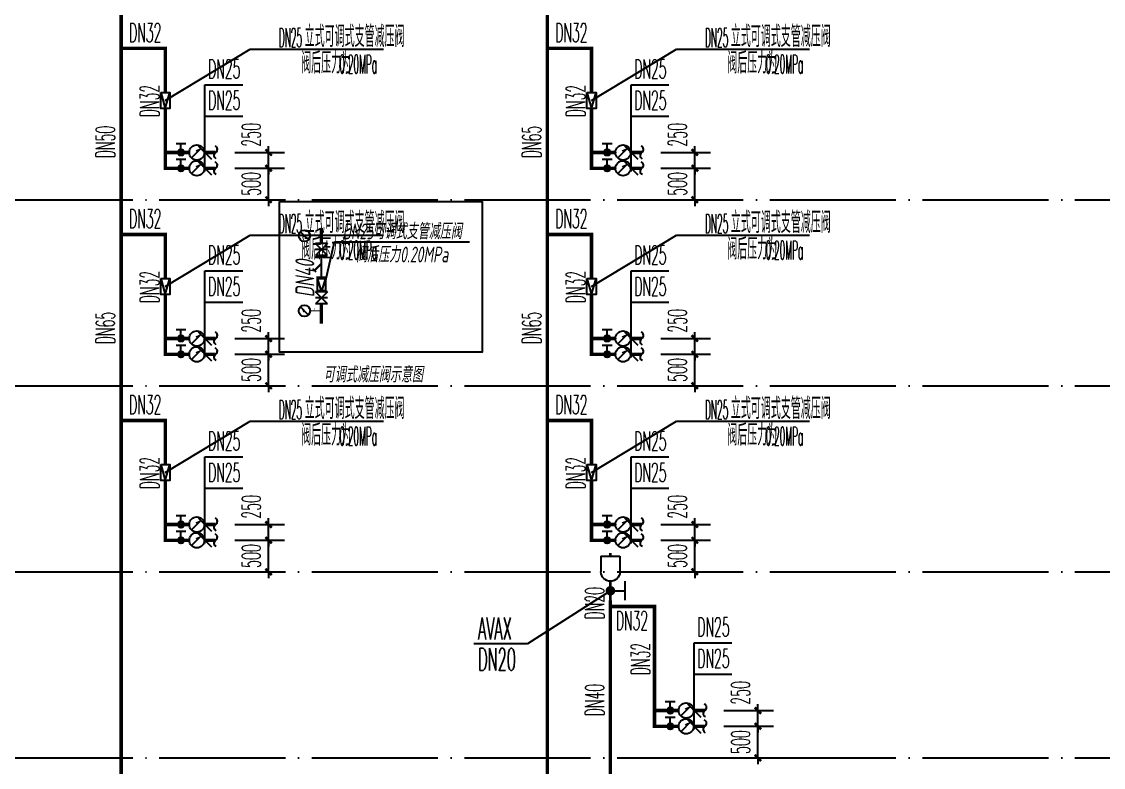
# Model space of a CAD drawing. Extents: x 27938 to 1507990, y 110129 to 923079.
# Drawn here: x 1198036 to 1215188, y 670035 to 681861 of the extents above; entities that cross this region are included whole.
import ezdxf
from ezdxf.enums import TextEntityAlignment as Align

# ---------------------------------------------------------------- set-up
doc = ezdxf.new("R2010")
doc.units = 0
doc.header["$LTSCALE"] = 1000
doc.header["$MEASUREMENT"] = 0
doc.linetypes.add('DOTE', pattern=[2.42, 2, -0.2, 0.02, -0.2])
for name, color, linetype in [('$AUDIT_BAD_LAYER2', 7, 'Continuous'), ('-FJ', 2, 'Continuous'), ('-JS', 4, 'Continuous'), ('DIM_给水', 3, 'Continuous'), ('EQUIP_给水', 7, 'Continuous'), ('PIPE-给水', 3, 'J1'), ('PIPE-给水中', 72, 'J2'), ('PIPE-给水高', 91, 'J3'), ('TEXT_给水', 7, 'Continuous'), ('TWT', 7, 'Continuous'), ('TWT_DIM', 3, 'Continuous'), ('TWT_LEAD', 3, 'Continuous'), ('VALVE_给水', 7, 'Continuous')]:
    doc.layers.add(name, color=color, linetype=linetype)
doc.styles.add('_TCH_DIM_T3', font='SIMPLEX.shx', dxfattribs={"width": 0.494118, "bigfont": 'GBCBIG.shx'})
doc.styles.add('_TWT_PIPEDN', font='SIMPLEX', dxfattribs={"width": 0.8, "height": 3.5, "bigfont": 'HZTXT'})
doc.styles.add('_TWT_SERIAL', font='SIMPLEX', dxfattribs={"width": 0.8, "height": 3.5, "bigfont": 'HZTXT'})
doc.styles.add('l3', font='isocp.shx', dxfattribs={"width": 0.7, "oblique": 9, "bigfont": 'hztxt.shx'})
doc.styles.get("Standard").update_dxf_attribs({"font": 'gbenor.shx', "bigfont": 'gbcbig.shx'})
doc.linetypes.add('J1', pattern='A,3,-0.2,["J1",Standard,S=0.25,R=0,X=-0.1,Y=-0.115],-0.35', length=3.55)
doc.linetypes.add('J2', pattern='A,3,-0.2,["J2",Standard,S=0.25,R=0,X=-0.1,Y=-0.115],-0.35', length=3.55)
doc.linetypes.add('J3', pattern='A,3,-0.2,["J3",Standard,S=0.25,R=0,X=-0.1,Y=-0.115],-0.35', length=3.55)
doc.dimstyles.new('_TWT_ARCH&&100', dxfattribs={"dimtxt": 297.5, "dimasz": 100, "dimexe": 250, "dimexo": 300, "dimgap": 126.25, "dimtad": 1, "dimdec": 0, "dimzin": 0, "dimdsep": 46, "dimtxsty": '_TCH_DIM_T3', "dimblk": 'ARCHTICK', "dimcen": 0.09, "dimclrt": 7, "dimazin": 2, "dimtfac": 1, "dimtdec": 0, "dimtix": 1, "dimtmove": 2, "dimatfit": 3, "dimfxl": 1, "dimtolj": 1, "dimtzin": 0, "dimarcsym": 0})

# ---------------------------------------------------------------- blocks, each defined once
blk = doc.blocks.new('jzf1')
at = {"layer": '$AUDIT_BAD_LAYER2'}
for p, q in [((-1.51, 2.26), (1.49, 2.26)), ((-0.01, 0.76), (-0.01, 2.26))]:
    blk.add_line(p, q, dxfattribs=at)
at = {"layer": '$AUDIT_BAD_LAYER2', "const_width": 0.75}
blk.add_lwpolyline([(-0.38, 0, 1), (0.38, 0, 1)], format="xyb", close=True, dxfattribs=at)
blk = doc.blocks.new('zdpqf')
at = {"layer": '$AUDIT_BAD_LAYER2'}
for p, q in [((-1.5, 6.11), (-1.5, 3.61)), ((1.5, 6.11), (-1.5, 6.11)), ((1.5, 6.11), (1.5, 3.61))]:
    blk.add_line(p, q, dxfattribs=at)
at = {"layer": '$AUDIT_BAD_LAYER2', "const_width": 0.4}
for points in [[(0, 6.11), (0, 6.61)], [(0, -0.89), (0, 2.11)]]:
    blk.add_lwpolyline(points, dxfattribs=at)
at = {"layer": '$AUDIT_BAD_LAYER2'}
blk.add_arc((0, 3.61), 1.5, 180, 0, dxfattribs=at)
at = {"layer": '$AUDIT_BAD_LAYER2', "extrusion": (0, 0, -1), "zscale": -1, "rotation": 270}
blk.add_blockref('jzf1', (0, 0.61), dxfattribs=at)
blk = doc.blocks.new('$VALVE$00000497')
for p, q in [((78, 138), (-78, 138)), ((0, 50), (0, 138))]:
    blk.add_line(p, q)
at = {"const_width": 49.6}
blk.add_lwpolyline([(25, 0, 1), (-25, 0, 1)], format="xyb", close=True, dxfattribs=at)
blk.add_circle((0, 0), 50)
blk = doc.blocks.new('$VALVE$00000742')
blk.add_line((-93, -93), (93, 93))
blk.add_lwpolyline([(93, 93, 0, 50, 0), (-13, 22, 50, 50, 0)], format="xyseb")
blk.add_circle((0, 0), 150)
for p in [(-150, 0), (150, 0)]:
    blk.add_point(p)
blk = doc.blocks.new('$TwtSys$00000132')
at = {"elevation": 0}
blk.add_lwpolyline([(7, -101, -0.575183), (0, 0, 0.604745), (-11, 101, 16.924828)], format="xyb", dxfattribs=at)
blk = doc.blocks.new('$VALVE$00000301')
for points in [[(-125, 72), (125, 0), (-125, -72)], [(-125, 72), (-125, -72), (125, -72), (125, 72), (-125, 72)]]:
    blk.add_lwpolyline(points)
for p in [(-125, 0), (125, 0)]:
    blk.add_point(p)
blk = doc.blocks.new('_ArchTick')
at = {"color": 0, "linetype": 'ByBlock', "const_width": 0.4}
blk.add_lwpolyline([(-0.5, -0.5), (0.5, 0.5)], dxfattribs=at)
blk = doc.blocks.new('*D188')
at = {"layer": 'Defpoints', "color": 0}
for p in [(1207872, 679786), (1208710, 679786), (1207872, 679536)]:
    blk.add_point(p, dxfattribs=at)
at = {"layer": 'TWT_DIM', "color": 0, "lineweight": -2}
for p, q in [((1208172, 679786), (1208960, 679786)), ((1208710, 679786), (1208710, 679886)), ((1208710, 679536), (1208710, 679786)), ((1208172, 679536), (1208960, 679536)), ((1208710, 679536), (1208710, 679436))]:
    blk.add_line(p, q, dxfattribs=at)
at = {"layer": 'TWT_DIM', "color": 0, "lineweight": -2, "xscale": 100, "yscale": 100, "zscale": 100}
for p, rotation in [((1208710, 679786), 270), ((1208710, 679536), 90)]:
    blk.add_blockref('_ArchTick', p, dxfattribs=dict(at, rotation=rotation))
at = {"layer": 'TWT_DIM', "color": 7, "insert": (1208435, 680066), "char_height": 297.5, "attachment_point": 5, "rotation": 90, "style": '_TCH_DIM_T3'}
blk.add_mtext('\\A1;250', dxfattribs=at)
blk = doc.blocks.new('*D189')
at = {"layer": 'Defpoints', "color": 0}
for p in [(1207872, 679536), (1208710, 679536), (1207872, 679036)]:
    blk.add_point(p, dxfattribs=at)
at = {"layer": 'TWT_DIM', "color": 0, "lineweight": -2}
for p, q in [((1208710, 679536), (1208710, 679636)), ((1208172, 679536), (1208960, 679536)), ((1208710, 679036), (1208710, 679536)), ((1208172, 679036), (1208960, 679036)), ((1208710, 679036), (1208710, 678936))]:
    blk.add_line(p, q, dxfattribs=at)
at = {"layer": 'TWT_DIM', "color": 0, "lineweight": -2, "xscale": 100, "yscale": 100, "zscale": 100}
for p, rotation in [((1208710, 679536), 270), ((1208710, 679036), 90)]:
    blk.add_blockref('_ArchTick', p, dxfattribs=dict(at, rotation=rotation))
at = {"layer": 'TWT_DIM', "color": 7, "insert": (1208435, 679286), "char_height": 297.5, "attachment_point": 5, "rotation": 90, "style": '_TCH_DIM_T3'}
blk.add_mtext('\\A1;500', dxfattribs=at)
blk = doc.blocks.new('*D190')
at = {"layer": 'Defpoints', "color": 0}
for p in [(1207872, 676836), (1208710, 676836), (1207872, 676586)]:
    blk.add_point(p, dxfattribs=at)
at = {"layer": 'TWT_DIM', "color": 0, "lineweight": -2}
for p, q in [((1208172, 676836), (1208960, 676836)), ((1208710, 676836), (1208710, 676936)), ((1208710, 676586), (1208710, 676836)), ((1208172, 676586), (1208960, 676586)), ((1208710, 676586), (1208710, 676486))]:
    blk.add_line(p, q, dxfattribs=at)
at = {"layer": 'TWT_DIM', "color": 0, "lineweight": -2, "xscale": 100, "yscale": 100, "zscale": 100}
for p, rotation in [((1208710, 676836), 270), ((1208710, 676586), 90)]:
    blk.add_blockref('_ArchTick', p, dxfattribs=dict(at, rotation=rotation))
at = {"layer": 'TWT_DIM', "color": 7, "insert": (1208435, 677116), "char_height": 297.5, "attachment_point": 5, "rotation": 90, "style": '_TCH_DIM_T3'}
blk.add_mtext('\\A1;250', dxfattribs=at)
blk = doc.blocks.new('*D191')
at = {"layer": 'Defpoints', "color": 0}
for p in [(1207872, 676586), (1208710, 676586), (1207872, 676086)]:
    blk.add_point(p, dxfattribs=at)
at = {"layer": 'TWT_DIM', "color": 0, "lineweight": -2}
for p, q in [((1208710, 676586), (1208710, 676686)), ((1208172, 676586), (1208960, 676586)), ((1208710, 676086), (1208710, 676586)), ((1208172, 676086), (1208960, 676086)), ((1208710, 676086), (1208710, 675986))]:
    blk.add_line(p, q, dxfattribs=at)
at = {"layer": 'TWT_DIM', "color": 0, "lineweight": -2, "xscale": 100, "yscale": 100, "zscale": 100}
for p, rotation in [((1208710, 676586), 270), ((1208710, 676086), 90)]:
    blk.add_blockref('_ArchTick', p, dxfattribs=dict(at, rotation=rotation))
at = {"layer": 'TWT_DIM', "color": 7, "insert": (1208435, 676336), "char_height": 297.5, "attachment_point": 5, "rotation": 90, "style": '_TCH_DIM_T3'}
blk.add_mtext('\\A1;500', dxfattribs=at)
blk = doc.blocks.new('*D192')
at = {"layer": 'Defpoints', "color": 0}
for p in [(1207872, 673886), (1208710, 673886), (1207872, 673636)]:
    blk.add_point(p, dxfattribs=at)
at = {"layer": 'TWT_DIM', "color": 0, "lineweight": -2}
for p, q in [((1208710, 673886), (1208710, 673986)), ((1208172, 673886), (1208960, 673886)), ((1208710, 673636), (1208710, 673886)), ((1208172, 673636), (1208960, 673636)), ((1208710, 673636), (1208710, 673536))]:
    blk.add_line(p, q, dxfattribs=at)
at = {"layer": 'TWT_DIM', "color": 0, "lineweight": -2, "xscale": 100, "yscale": 100, "zscale": 100}
for p, rotation in [((1208710, 673886), 270), ((1208710, 673636), 90)]:
    blk.add_blockref('_ArchTick', p, dxfattribs=dict(at, rotation=rotation))
at = {"layer": 'TWT_DIM', "color": 7, "insert": (1208435, 674166), "char_height": 297.5, "attachment_point": 5, "rotation": 90, "style": '_TCH_DIM_T3'}
blk.add_mtext('\\A1;250', dxfattribs=at)
blk = doc.blocks.new('*D193')
at = {"layer": 'Defpoints', "color": 0}
for p in [(1207872, 673636), (1208710, 673636), (1207872, 673136)]:
    blk.add_point(p, dxfattribs=at)
at = {"layer": 'TWT_DIM', "color": 0, "lineweight": -2}
for p, q in [((1208172, 673636), (1208960, 673636)), ((1208710, 673636), (1208710, 673736)), ((1208710, 673136), (1208710, 673636)), ((1208172, 673136), (1208960, 673136)), ((1208710, 673136), (1208710, 673036))]:
    blk.add_line(p, q, dxfattribs=at)
at = {"layer": 'TWT_DIM', "color": 0, "lineweight": -2, "xscale": 100, "yscale": 100, "zscale": 100}
for p, rotation in [((1208710, 673636), 270), ((1208710, 673136), 90)]:
    blk.add_blockref('_ArchTick', p, dxfattribs=dict(at, rotation=rotation))
at = {"layer": 'TWT_DIM', "color": 7, "insert": (1208435, 673386), "char_height": 297.5, "attachment_point": 5, "rotation": 90, "style": '_TCH_DIM_T3'}
blk.add_mtext('\\A1;500', dxfattribs=at)
blk = doc.blocks.new('*D194')
at = {"layer": 'Defpoints', "color": 0}
for p in [(1208873, 670936), (1209710, 670936), (1208873, 670686)]:
    blk.add_point(p, dxfattribs=at)
at = {"layer": 'TWT_DIM', "color": 0, "lineweight": -2}
for p, q in [((1209710, 670936), (1209710, 671036)), ((1209173, 670936), (1209960, 670936)), ((1209710, 670686), (1209710, 670936)), ((1209173, 670686), (1209960, 670686)), ((1209710, 670686), (1209710, 670586))]:
    blk.add_line(p, q, dxfattribs=at)
at = {"layer": 'TWT_DIM', "color": 0, "lineweight": -2, "xscale": 100, "yscale": 100, "zscale": 100}
for p, rotation in [((1209710, 670936), 270), ((1209710, 670686), 90)]:
    blk.add_blockref('_ArchTick', p, dxfattribs=dict(at, rotation=rotation))
at = {"layer": 'TWT_DIM', "color": 7, "insert": (1209435, 671216), "char_height": 297.5, "attachment_point": 5, "rotation": 90, "style": '_TCH_DIM_T3'}
blk.add_mtext('\\A1;250', dxfattribs=at)
blk = doc.blocks.new('*D195')
at = {"layer": 'Defpoints', "color": 0}
for p in [(1208873, 670686), (1209710, 670686), (1208873, 670186)]:
    blk.add_point(p, dxfattribs=at)
at = {"layer": 'TWT_DIM', "color": 0, "lineweight": -2}
for p, q in [((1209173, 670686), (1209960, 670686)), ((1209710, 670686), (1209710, 670786)), ((1209710, 670186), (1209710, 670686)), ((1209173, 670186), (1209960, 670186)), ((1209710, 670186), (1209710, 670086))]:
    blk.add_line(p, q, dxfattribs=at)
at = {"layer": 'TWT_DIM', "color": 0, "lineweight": -2, "xscale": 100, "yscale": 100, "zscale": 100}
for p, rotation in [((1209710, 670686), 270), ((1209710, 670186), 90)]:
    blk.add_blockref('_ArchTick', p, dxfattribs=dict(at, rotation=rotation))
at = {"layer": 'TWT_DIM', "color": 7, "insert": (1209435, 670436), "char_height": 297.5, "attachment_point": 5, "rotation": 90, "style": '_TCH_DIM_T3'}
blk.add_mtext('\\A1;500', dxfattribs=at)
blk = doc.blocks.new('zf1')
at = {"layer": '$AUDIT_BAD_LAYER2'}
for p, q in [((0.5, 0.5), (-0.5, -0.5)), ((-0.5, 0.5), (0.5, -0.5)), ((-0.5, 0.5), (-0.5, -0.5)), ((0, 0.5), (0, -0.5)), ((0.5, 0.5), (0.5, -0.5))]:
    blk.add_line(p, q, dxfattribs=at)
blk = doc.blocks.new('jwq')
at = {"layer": '$AUDIT_BAD_LAYER2'}
for p, q in [((0, 0.25), (0, -0.25)), ((1, 0.25), (1, -0.25)), ((0.747, -0.254), (0.571, -0.431))]:
    blk.add_line(p, q, dxfattribs=at)
at = {"layer": '$AUDIT_BAD_LAYER2', "const_width": 0.1}
for points in [[(0, 0), (1, 0)], [(0.317, 0), (0.659, -0.342)]]:
    blk.add_lwpolyline(points, dxfattribs=at)
blk = doc.blocks.new('jyf')
at = {"layer": '$AUDIT_BAD_LAYER2'}
for p, q in [((0, 0.333), (1, 0)), ((1, 0), (0, -0.333))]:
    blk.add_line(p, q, dxfattribs=at)
blk.add_lwpolyline([(0, -0.333), (0, 0.333), (1, 0.333), (1, -0.333)], close=True, dxfattribs=at)
blk = doc.blocks.new('$VALVE$00000597')
blk.add_line((-93, 357), (93, 543))
blk.add_lwpolyline([(93, 543, 0, 50, 0), (-31, 456, 50, 50, 0)], format="xyseb")
for points, const_width in [([(0, 300), (0, 0)], 30), ([(0, 182), (75, 182), (75, 107)], 7.5)]:
    blk.add_lwpolyline(points, dxfattribs=dict(const_width=const_width))
blk.add_circle((0, 450), 150)
blk = doc.blocks.new('*D1227')
at = {"layer": 'Defpoints', "color": 0}
for p in [(1201115, 679786), (1201952, 679786), (1201115, 679536)]:
    blk.add_point(p, dxfattribs=at)
at = {"layer": 'TWT_DIM', "color": 0, "lineweight": -2}
for p, q in [((1201415, 679786), (1202202, 679786)), ((1201952, 679786), (1201952, 679886)), ((1201952, 679536), (1201952, 679786)), ((1201415, 679536), (1202202, 679536)), ((1201952, 679536), (1201952, 679436))]:
    blk.add_line(p, q, dxfattribs=at)
at = {"layer": 'TWT_DIM', "color": 0, "lineweight": -2, "xscale": 100, "yscale": 100, "zscale": 100}
for p, rotation in [((1201952, 679786), 270), ((1201952, 679536), 90)]:
    blk.add_blockref('_ArchTick', p, dxfattribs=dict(at, rotation=rotation))
at = {"layer": 'TWT_DIM', "color": 7, "insert": (1201677, 680066), "char_height": 297.5, "attachment_point": 5, "rotation": 90, "style": '_TCH_DIM_T3'}
blk.add_mtext('\\A1;250', dxfattribs=at)
blk = doc.blocks.new('*D1228')
at = {"layer": 'Defpoints', "color": 0}
for p in [(1201115, 679536), (1201952, 679536), (1201115, 679036)]:
    blk.add_point(p, dxfattribs=at)
at = {"layer": 'TWT_DIM', "color": 0, "lineweight": -2}
for p, q in [((1201952, 679536), (1201952, 679636)), ((1201415, 679536), (1202202, 679536)), ((1201952, 679036), (1201952, 679536)), ((1201415, 679036), (1202202, 679036)), ((1201952, 679036), (1201952, 678936))]:
    blk.add_line(p, q, dxfattribs=at)
at = {"layer": 'TWT_DIM', "color": 0, "lineweight": -2, "xscale": 100, "yscale": 100, "zscale": 100}
for p, rotation in [((1201952, 679536), 270), ((1201952, 679036), 90)]:
    blk.add_blockref('_ArchTick', p, dxfattribs=dict(at, rotation=rotation))
at = {"layer": 'TWT_DIM', "color": 7, "insert": (1201677, 679286), "char_height": 297.5, "attachment_point": 5, "rotation": 90, "style": '_TCH_DIM_T3'}
blk.add_mtext('\\A1;500', dxfattribs=at)
blk = doc.blocks.new('*D1229')
at = {"layer": 'Defpoints', "color": 0}
for p in [(1201115, 676836), (1201952, 676836), (1201115, 676586)]:
    blk.add_point(p, dxfattribs=at)
at = {"layer": 'TWT_DIM', "color": 0, "lineweight": -2}
for p, q in [((1201415, 676836), (1202202, 676836)), ((1201952, 676836), (1201952, 676936)), ((1201952, 676586), (1201952, 676836)), ((1201415, 676586), (1202202, 676586)), ((1201952, 676586), (1201952, 676486))]:
    blk.add_line(p, q, dxfattribs=at)
at = {"layer": 'TWT_DIM', "color": 0, "lineweight": -2, "xscale": 100, "yscale": 100, "zscale": 100}
for p, rotation in [((1201952, 676836), 270), ((1201952, 676586), 90)]:
    blk.add_blockref('_ArchTick', p, dxfattribs=dict(at, rotation=rotation))
at = {"layer": 'TWT_DIM', "color": 7, "insert": (1201677, 677116), "char_height": 297.5, "attachment_point": 5, "rotation": 90, "style": '_TCH_DIM_T3'}
blk.add_mtext('\\A1;250', dxfattribs=at)
blk = doc.blocks.new('*D1230')
at = {"layer": 'Defpoints', "color": 0}
for p in [(1201115, 676586), (1201952, 676586), (1201115, 676086)]:
    blk.add_point(p, dxfattribs=at)
at = {"layer": 'TWT_DIM', "color": 0, "lineweight": -2}
for p, q in [((1201952, 676586), (1201952, 676686)), ((1201415, 676586), (1202202, 676586)), ((1201952, 676086), (1201952, 676586)), ((1201415, 676086), (1202202, 676086)), ((1201952, 676086), (1201952, 675986))]:
    blk.add_line(p, q, dxfattribs=at)
at = {"layer": 'TWT_DIM', "color": 0, "lineweight": -2, "xscale": 100, "yscale": 100, "zscale": 100}
for p, rotation in [((1201952, 676586), 270), ((1201952, 676086), 90)]:
    blk.add_blockref('_ArchTick', p, dxfattribs=dict(at, rotation=rotation))
at = {"layer": 'TWT_DIM', "color": 7, "insert": (1201677, 676336), "char_height": 297.5, "attachment_point": 5, "rotation": 90, "style": '_TCH_DIM_T3'}
blk.add_mtext('\\A1;500', dxfattribs=at)
blk = doc.blocks.new('*D1231')
at = {"layer": 'Defpoints', "color": 0}
for p in [(1201115, 673886), (1201952, 673886), (1201115, 673636)]:
    blk.add_point(p, dxfattribs=at)
at = {"layer": 'TWT_DIM', "color": 0, "lineweight": -2}
for p, q in [((1201952, 673886), (1201952, 673986)), ((1201415, 673886), (1202202, 673886)), ((1201952, 673636), (1201952, 673886)), ((1201415, 673636), (1202202, 673636)), ((1201952, 673636), (1201952, 673536))]:
    blk.add_line(p, q, dxfattribs=at)
at = {"layer": 'TWT_DIM', "color": 0, "lineweight": -2, "xscale": 100, "yscale": 100, "zscale": 100}
for p, rotation in [((1201952, 673886), 270), ((1201952, 673636), 90)]:
    blk.add_blockref('_ArchTick', p, dxfattribs=dict(at, rotation=rotation))
at = {"layer": 'TWT_DIM', "color": 7, "insert": (1201677, 674166), "char_height": 297.5, "attachment_point": 5, "rotation": 90, "style": '_TCH_DIM_T3'}
blk.add_mtext('\\A1;250', dxfattribs=at)
blk = doc.blocks.new('*D1232')
at = {"layer": 'Defpoints', "color": 0}
for p in [(1201115, 673636), (1201952, 673636), (1201115, 673136)]:
    blk.add_point(p, dxfattribs=at)
at = {"layer": 'TWT_DIM', "color": 0, "lineweight": -2}
for p, q in [((1201415, 673636), (1202202, 673636)), ((1201952, 673636), (1201952, 673736)), ((1201952, 673136), (1201952, 673636)), ((1201415, 673136), (1202202, 673136)), ((1201952, 673136), (1201952, 673036))]:
    blk.add_line(p, q, dxfattribs=at)
at = {"layer": 'TWT_DIM', "color": 0, "lineweight": -2, "xscale": 100, "yscale": 100, "zscale": 100}
for p, rotation in [((1201952, 673636), 270), ((1201952, 673136), 90)]:
    blk.add_blockref('_ArchTick', p, dxfattribs=dict(at, rotation=rotation))
at = {"layer": 'TWT_DIM', "color": 7, "insert": (1201677, 673386), "char_height": 297.5, "attachment_point": 5, "rotation": 90, "style": '_TCH_DIM_T3'}
blk.add_mtext('\\A1;500', dxfattribs=at)

msp = doc.modelspace()

# ---------------------------------------------------------------- hatches: boundary and pattern name
at = {"layer": 'PIPE-给水'}
for points in [[(1208072.1, 672585.9), (1208099.6, 672585.9), (1208099.6, 672613.4)], [(1208072.1, 672585.9), (1208072.1, 672613.4), (1208099.6, 672613.4)], [(1208072.1, 672585.9), (1208072.1, 672613.4), (1208099.6, 672613.4)], [(1208072.1, 672585.9), (1208099.6, 672585.9), (1208099.6, 672613.4)], [(1208072.1, 670685.9), (1208072.1, 670658.4), (1208044.6, 670658.4)], [(1208072.1, 670685.9), (1208044.6, 670685.9), (1208044.6, 670658.4)], [(1208072.1, 670685.9), (1208044.6, 670685.9), (1208044.6, 670658.4)], [(1208072.1, 670685.9), (1208072.1, 670658.4), (1208044.6, 670658.4)]]:
    msp.add_hatch(color=256, dxfattribs=at).paths.add_polyline_path(points)
at = {"layer": 'PIPE-给水中'}
for points in [[(1200314.5, 681435.9), (1200342, 681435.9), (1200342, 681463.4)], [(1200314.5, 681435.9), (1200314.5, 681463.4), (1200342, 681463.4)], [(1200314.5, 681435.9), (1200314.5, 681463.4), (1200342, 681463.4)], [(1200314.5, 681435.9), (1200342, 681435.9), (1200342, 681463.4)], [(1207072.1, 681435.9), (1207099.6, 681435.9), (1207099.6, 681463.4)], [(1207072.1, 681435.9), (1207072.1, 681463.4), (1207099.6, 681463.4)], [(1207072.1, 681435.9), (1207072.1, 681463.4), (1207099.6, 681463.4)], [(1207072.1, 681435.9), (1207099.6, 681435.9), (1207099.6, 681463.4)], [(1200314.5, 679535.9), (1200314.5, 679508.4), (1200287, 679508.4)], [(1200314.5, 679535.9), (1200287, 679535.9), (1200287, 679508.4)], [(1200314.5, 679535.9), (1200287, 679535.9), (1200287, 679508.4)], [(1200314.5, 679535.9), (1200314.5, 679508.4), (1200287, 679508.4)], [(1207072.1, 679535.9), (1207072.1, 679508.4), (1207044.6, 679508.4)], [(1207072.1, 679535.9), (1207044.6, 679535.9), (1207044.6, 679508.4)], [(1207072.1, 679535.9), (1207044.6, 679535.9), (1207044.6, 679508.4)], [(1207072.1, 679535.9), (1207072.1, 679508.4), (1207044.6, 679508.4)], [(1200314.5, 678485.9), (1200342, 678485.9), (1200342, 678513.4)], [(1200314.5, 678485.9), (1200314.5, 678513.4), (1200342, 678513.4)], [(1200314.5, 678485.9), (1200314.5, 678513.4), (1200342, 678513.4)], [(1200314.5, 678485.9), (1200342, 678485.9), (1200342, 678513.4)], [(1207072.1, 678485.9), (1207099.6, 678485.9), (1207099.6, 678513.4)], [(1207072.1, 678485.9), (1207072.1, 678513.4), (1207099.6, 678513.4)], [(1207072.1, 678485.9), (1207072.1, 678513.4), (1207099.6, 678513.4)], [(1207072.1, 678485.9), (1207099.6, 678485.9), (1207099.6, 678513.4)], [(1200314.5, 676585.9), (1200314.5, 676558.4), (1200287, 676558.4)], [(1200314.5, 676585.9), (1200287, 676585.9), (1200287, 676558.4)], [(1200314.5, 676585.9), (1200287, 676585.9), (1200287, 676558.4)], [(1200314.5, 676585.9), (1200314.5, 676558.4), (1200287, 676558.4)], [(1207072.1, 676585.9), (1207072.1, 676558.4), (1207044.6, 676558.4)], [(1207072.1, 676585.9), (1207044.6, 676585.9), (1207044.6, 676558.4)], [(1207072.1, 676585.9), (1207044.6, 676585.9), (1207044.6, 676558.4)], [(1207072.1, 676585.9), (1207072.1, 676558.4), (1207044.6, 676558.4)], [(1200314.5, 675535.9), (1200342, 675535.9), (1200342, 675563.4)], [(1200314.5, 675535.9), (1200314.5, 675563.4), (1200342, 675563.4)], [(1200314.5, 675535.9), (1200314.5, 675563.4), (1200342, 675563.4)], [(1200314.5, 675535.9), (1200342, 675535.9), (1200342, 675563.4)], [(1207072.1, 675535.9), (1207099.6, 675535.9), (1207099.6, 675563.4)], [(1207072.1, 675535.9), (1207072.1, 675563.4), (1207099.6, 675563.4)], [(1207072.1, 675535.9), (1207072.1, 675563.4), (1207099.6, 675563.4)], [(1207072.1, 675535.9), (1207099.6, 675535.9), (1207099.6, 675563.4)], [(1200314.5, 673635.9), (1200314.5, 673608.4), (1200287, 673608.4)], [(1200314.5, 673635.9), (1200287, 673635.9), (1200287, 673608.4)], [(1200314.5, 673635.9), (1200287, 673635.9), (1200287, 673608.4)], [(1200314.5, 673635.9), (1200314.5, 673608.4), (1200287, 673608.4)], [(1207072.1, 673635.9), (1207072.1, 673608.4), (1207044.6, 673608.4)], [(1207072.1, 673635.9), (1207044.6, 673635.9), (1207044.6, 673608.4)], [(1207072.1, 673635.9), (1207044.6, 673635.9), (1207044.6, 673608.4)], [(1207072.1, 673635.9), (1207072.1, 673608.4), (1207044.6, 673608.4)]]:
    msp.add_hatch(color=256, dxfattribs=at).paths.add_polyline_path(points)

# ---------------------------------------------------------------- linework, layer by layer
at = {"layer": '-JS'}
for p, q in [((1202853.4, 677740.3), (1202997, 678370)), ((1202997, 678370), (1205135.8, 678370))]:
    msp.add_line(p, q, dxfattribs=at)
msp.add_lwpolyline([(1202123.6, 679006.2), (1205336.7, 679006.2), (1205336.7, 676619.6), (1202123.6, 676619.6)], close=True, dxfattribs=at)
at = {"layer": 'DIM_给水'}
for p, q in [((1200942.2, 680361.1), (1200942.2, 680861.1)), ((1200942.2, 680861.1), (1201542.2, 680861.1)), ((1207699.8, 680361.1), (1207699.8, 680861.1)), ((1207699.8, 680861.1), (1208299.8, 680861.1)), ((1200942.2, 679485.9), (1200942.2, 680361.1)), ((1200942.2, 680361.1), (1201542.2, 680361.1)), ((1207699.8, 679485.9), (1207699.8, 680361.1)), ((1207699.8, 680361.1), (1208299.8, 680361.1)), ((1200836.1, 679891.9), (1201048.3, 679679.8)), ((1207593.8, 679891.9), (1207805.9, 679679.8)), ((1200836.1, 679641.9), (1201048.3, 679429.8)), ((1207593.8, 679641.9), (1207805.9, 679429.8)), ((1200942.2, 677411.1), (1200942.2, 677911.1)), ((1200942.2, 677911.1), (1201542.2, 677911.1)), ((1207699.8, 677411.1), (1207699.8, 677911.1)), ((1207699.8, 677911.1), (1208299.8, 677911.1)), ((1200942.2, 676535.9), (1200942.2, 677411.1)), ((1200942.2, 677411.1), (1201542.2, 677411.1)), ((1207699.8, 676535.9), (1207699.8, 677411.1)), ((1207699.8, 677411.1), (1208299.8, 677411.1)), ((1200836.1, 676941.9), (1201048.3, 676729.8)), ((1207593.8, 676941.9), (1207805.9, 676729.8)), ((1200836.1, 676691.9), (1201048.3, 676479.8)), ((1207593.8, 676691.9), (1207805.9, 676479.8)), ((1200942.2, 674461.1), (1200942.2, 674961.1)), ((1200942.2, 674961.1), (1201542.2, 674961.1)), ((1207699.8, 674461.1), (1207699.8, 674961.1)), ((1207699.8, 674961.1), (1208299.8, 674961.1)), ((1200942.2, 673585.9), (1200942.2, 674461.1)), ((1200942.2, 674461.1), (1201542.2, 674461.1)), ((1207699.8, 673585.9), (1207699.8, 674461.1)), ((1207699.8, 674461.1), (1208299.8, 674461.1)), ((1200836.1, 673991.9), (1201048.3, 673779.8)), ((1207593.8, 673991.9), (1207805.9, 673779.8)), ((1200836.1, 673741.9), (1201048.3, 673529.8)), ((1207593.8, 673741.9), (1207805.9, 673529.8)), ((1208699.8, 671511.1), (1208699.8, 672011.1)), ((1208699.8, 672011.1), (1209299.8, 672011.1)), ((1208699.8, 670635.9), (1208699.8, 671511.1)), ((1208699.8, 671511.1), (1209299.8, 671511.1)), ((1208593.8, 671041.9), (1208805.9, 670829.8)), ((1208593.8, 670791.9), (1208805.9, 670579.8))]:
    msp.add_line(p, q, dxfattribs=at)
at = {"layer": 'PIPE-给水', "const_width": 55}
for points in [[(1207372.1, 672585.9), (1207372.1, 672685.9)], [(1207372.1, 672585.9), (1208072.1, 672585.9)], [(1207372.1, 669635.9), (1207372.1, 672585.9)], [(1208072.1, 670935.9), (1208072.1, 672585.9)], [(1208072.1, 670685.9), (1208072.1, 670935.9)], [(1208072.1, 670935.9), (1208452.1, 670935.9)], [(1208692.1, 670935.9), (1208872.1, 670935.9)], [(1208072.1, 670685.9), (1208452.1, 670685.9)], [(1208692.1, 670685.9), (1208872.1, 670685.9)]]:
    msp.add_lwpolyline(points, dxfattribs=at)
at = {"layer": 'PIPE-给水中', "const_width": 55}
for points in [[(1199614.5, 681435.9), (1199614.5, 684385.9)], [(1206372.1, 681435.9), (1206372.1, 684385.9)], [(1199614.5, 678485.9), (1199614.5, 681435.9)], [(1199614.5, 681435.9), (1200314.5, 681435.9)], [(1200314.5, 680735.7), (1200314.5, 681435.9)], [(1206372.1, 678485.9), (1206372.1, 681435.9)], [(1206372.1, 681435.9), (1207072.1, 681435.9)], [(1207072.1, 680735.7), (1207072.1, 681435.9)], [(1200314.5, 679785.9), (1200314.5, 680486)], [(1207072.1, 679785.9), (1207072.1, 680486)], [(1200314.5, 679535.9), (1200314.5, 679785.9)], [(1200314.5, 679785.9), (1200694.5, 679785.9)], [(1200934.5, 679785.9), (1201114.5, 679785.9)], [(1207072.1, 679535.9), (1207072.1, 679785.9)], [(1207072.1, 679785.9), (1207452.1, 679785.9)], [(1207692.1, 679785.9), (1207872.1, 679785.9)], [(1200314.5, 679535.9), (1200694.5, 679535.9)], [(1200934.5, 679535.9), (1201114.5, 679535.9)], [(1207072.1, 679535.9), (1207452.1, 679535.9)], [(1207692.1, 679535.9), (1207872.1, 679535.9)], [(1199614.5, 675535.9), (1199614.5, 678485.9)], [(1199614.5, 678485.9), (1200314.5, 678485.9)], [(1200314.5, 677785.7), (1200314.5, 678485.9)], [(1206372.1, 675535.9), (1206372.1, 678485.9)], [(1206372.1, 678485.9), (1207072.1, 678485.9)], [(1207072.1, 677785.7), (1207072.1, 678485.9)], [(1200314.5, 676835.9), (1200314.5, 677536)], [(1207072.1, 676835.9), (1207072.1, 677536)], [(1200314.5, 676585.9), (1200314.5, 676835.9)], [(1200314.5, 676835.9), (1200694.5, 676835.9)], [(1200934.5, 676835.9), (1201114.5, 676835.9)], [(1207072.1, 676585.9), (1207072.1, 676835.9)], [(1207072.1, 676835.9), (1207452.1, 676835.9)], [(1207692.1, 676835.9), (1207872.1, 676835.9)], [(1200314.5, 676585.9), (1200694.5, 676585.9)], [(1200934.5, 676585.9), (1201114.5, 676585.9)], [(1207072.1, 676585.9), (1207452.1, 676585.9)], [(1207692.1, 676585.9), (1207872.1, 676585.9)], [(1199614.5, 675535.9), (1200314.5, 675535.9)], [(1199614.5, 666026.6), (1199614.5, 675535.9)], [(1200314.5, 674835.7), (1200314.5, 675535.9)], [(1206372.1, 675535.9), (1207072.1, 675535.9)], [(1206372.1, 666026.6), (1206372.1, 675535.9)], [(1207072.1, 674835.7), (1207072.1, 675535.9)], [(1200314.5, 673885.9), (1200314.5, 674586)], [(1207072.1, 673885.9), (1207072.1, 674586)], [(1200314.5, 673635.9), (1200314.5, 673885.9)], [(1200314.5, 673885.9), (1200694.5, 673885.9)], [(1200934.5, 673885.9), (1201114.5, 673885.9)], [(1207072.1, 673635.9), (1207072.1, 673885.9)], [(1207072.1, 673885.9), (1207452.1, 673885.9)], [(1207692.1, 673885.9), (1207872.1, 673885.9)], [(1200314.5, 673635.9), (1200694.5, 673635.9)], [(1200934.5, 673635.9), (1201114.5, 673635.9)], [(1207072.1, 673635.9), (1207452.1, 673635.9)], [(1207692.1, 673635.9), (1207872.1, 673635.9)]]:
    msp.add_lwpolyline(points, dxfattribs=at)
at = {"layer": 'PIPE-给水高', "ltscale": 0.5, "const_width": 55}
for points in [[(1202789.4, 678343.1), (1202789.4, 678586.5)], [(1202789.4, 678125.5), (1202789.4, 678151.1)], [(1202789.4, 677786.3), (1202789.4, 677805.5)], [(1202789.4, 677575.1), (1202789.4, 677594.3)], [(1202789.4, 677072.1), (1202789.4, 677383.1)]]:
    msp.add_lwpolyline(points, dxfattribs=at)
at = {"layer": 'TWT', "color": 8, "linetype": 'DOTE'}
for p, q in [((1192957.9, 679035.9), (1279512, 679035.9)), ((1192957.9, 676085.9), (1279512, 676085.9)), ((1192957.9, 673135.9), (1279512, 673135.9)), ((1192957.9, 670185.9), (1279512, 670185.9))]:
    msp.add_line(p, q, dxfattribs=at)
at = {"layer": 'TWT_LEAD'}
for p, q in [((1200314.5, 680610.9), (1201662, 681423.4)), ((1201662, 681423.4), (1203772.8, 681423.4)), ((1207072.1, 680610.9), (1208419.6, 681423.4)), ((1208419.6, 681423.4), (1210530.5, 681423.4)), ((1200314.5, 677660.9), (1201662, 678473.4)), ((1201662, 678473.4), (1203772.8, 678473.4)), ((1207072.1, 677660.9), (1208419.6, 678473.4)), ((1208419.6, 678473.4), (1210530.5, 678473.4)), ((1200314.5, 674710.9), (1201662, 675523.4)), ((1201662, 675523.4), (1203772.8, 675523.4)), ((1207072.1, 674710.9), (1208419.6, 675523.4)), ((1208419.6, 675523.4), (1210530.5, 675523.4)), ((1207372.1, 672835.9), (1206057.8, 671993.2)), ((1206057.8, 671993.2), (1205205, 671993.2))]:
    msp.add_line(p, q, dxfattribs=at)

# ---------------------------------------------------------------- block references
at = {"layer": '-FJ', "rotation": 270}
for name, p, xscale, yscale, zscale in [('zf1', (1202789.4, 678247.1), 192, 192, 192), ('jwq', (1202789.4, 678125.5), 320, 320, 320), ('jyf', (1202789.4, 677786.3), 192, 192, 192), ('zf1', (1202789.4, 677479.1), 192, 192, 192)]:
    msp.add_blockref(name, p, dxfattribs=dict(at, xscale=xscale, yscale=yscale, zscale=zscale))
at = {"layer": '-JS', "xscale": -100, "yscale": 100, "zscale": 100}
msp.add_blockref('zdpqf', (1207372.1, 672774.9), dxfattribs=at)
at = {"layer": 'EQUIP_给水'}
for p in [(1201114.5, 679785.9), (1207872.1, 679785.9), (1201114.5, 679535.9), (1207872.1, 679535.9), (1201114.5, 676835.9), (1207872.1, 676835.9), (1201114.5, 676585.9), (1207872.1, 676585.9), (1201114.5, 673885.9), (1207872.1, 673885.9), (1201114.5, 673635.9), (1207872.1, 673635.9), (1208872.1, 670935.9), (1208872.1, 670685.9)]:
    msp.add_blockref('$TwtSys$00000132', p, dxfattribs=at)
at = {"layer": 'VALVE_给水', "yscale": -1, "rotation": 270}
for p in [(1200314.5, 680610.9), (1207072.1, 680610.9), (1200314.5, 677660.9), (1207072.1, 677660.9), (1200314.5, 674710.9), (1207072.1, 674710.9)]:
    msp.add_blockref('$VALVE$00000301', p, dxfattribs=at)
at = {"layer": 'VALVE_给水'}
for p in [(1200563, 679785.9), (1207320.7, 679785.9), (1200563, 679535.9), (1207320.7, 679535.9), (1200563, 676835.9), (1207320.7, 676835.9), (1200563, 676585.9), (1207320.7, 676585.9), (1200563, 673885.9), (1207320.7, 673885.9), (1200563, 673635.9), (1207320.7, 673635.9), (1208320.7, 670935.9), (1208320.7, 670685.9)]:
    msp.add_blockref('$VALVE$00000497', p, dxfattribs=at)
at = {"layer": 'VALVE_给水', "xscale": 0.8, "yscale": 0.8, "zscale": 0.8}
for p in [(1200814.5, 679785.9), (1207572.1, 679785.9), (1200814.5, 679535.9), (1207572.1, 679535.9), (1200814.5, 676835.9), (1207572.1, 676835.9), (1200814.5, 676585.9), (1207572.1, 676585.9), (1200814.5, 673885.9), (1207572.1, 673885.9), (1200814.5, 673635.9), (1207572.1, 673635.9), (1208572.1, 670935.9), (1208572.1, 670685.9)]:
    msp.add_blockref('$VALVE$00000742', p, dxfattribs=at)
at = {"layer": 'VALVE_给水', "xscale": 0.6, "yscale": 0.6, "zscale": 0.6, "rotation": 90}
for p in [(1202789.4, 678464.8), (1202789.4, 677274.8)]:
    msp.add_blockref('$VALVE$00000597', p, dxfattribs=at)

# ---------------------------------------------------------------- texts
at = {"layer": '-JS', "style": 'l3', "oblique": 9, "width": 0.7}
for s, p in [('DN25可调式支管减压阀', (1204069.8, 678548.4)), ('阀后压力0.20MPa', (1204069.8, 678180.2)), ('可调式减压阀示意图', (1203611.9, 676278.1))]:
    msp.add_text(s, height=250, dxfattribs=at).set_placement(p, align=Align.MIDDLE)
at = {"layer": '-JS', "color": 1, "linetype": 'ByBlock', "style": 'l3', "oblique": 9, "width": 0.7}
msp.add_text('DN40', height=300, rotation=90, dxfattribs=at).set_placement((1202526.6, 677787.9), align=Align.MIDDLE)
at = {"layer": 'DIM_给水', "color": 7, "style": '_TWT_PIPEDN', "width": 0.48}
for p in [(1200992.2, 680961.1), (1207749.8, 680961.1), (1200992.2, 680461.1), (1207749.8, 680461.1), (1200992.2, 678011.1), (1207749.8, 678011.1), (1200992.2, 677511.1), (1207749.8, 677511.1), (1200992.2, 675061.1), (1207749.8, 675061.1), (1200992.2, 674561.1), (1207749.8, 674561.1), (1208749.8, 672111.1), (1208749.8, 671611.1)]:
    msp.add_text('DN25', height=300, dxfattribs=at).set_placement(p)
at = {"layer": 'TEXT_给水', "style": '_TWT_PIPEDN', "width": 0.48}
for p in [(1199739.2, 681535.9), (1206496.9, 681535.9), (1199739.2, 678585.9), (1206496.9, 678585.9), (1199739.2, 675635.9), (1206496.9, 675635.9), (1207457.2, 672212.9)]:
    msp.add_text('DN32', height=300, dxfattribs=at).set_placement(p)
for s, p in [('DN32', (1200214.5, 680346.9)), ('DN32', (1206972.1, 680346.9)), ('DN50', (1199514.5, 679696.9)), ('DN65', (1206272.1, 679696.9)), ('DN32', (1200214.5, 677396.9)), ('DN32', (1206972.1, 677396.9)), ('DN65', (1199514.5, 676746.9)), ('DN65', (1206272.1, 676746.9)), ('DN32', (1200214.5, 674446.9)), ('DN32', (1206972.1, 674446.9)), ('DN20', (1207272.1, 672381.7)), ('DN32', (1207999.2, 671496.9)), ('DN40', (1207272.1, 670846.9))]:
    msp.add_text(s, height=300, rotation=90, dxfattribs=at).set_placement(p)
at = {"layer": 'TWT_LEAD', "color": 7}
for s, height, style, width, p in [('立式可调式支管减压阀', 337.59, '_TCH_DIM_T3', 0.494118, (1202523.5, 681458.4)), ('立式可调式支管减压阀', 337.59, '_TCH_DIM_T3', 0.494118, (1209281.1, 681458.4)), ('DN25', 297.5, '_TCH_DIM_T3', 0.348789, (1202113.4, 681458.4)), ('DN25', 297.5, '_TCH_DIM_T3', 0.348789, (1208871, 681458.4)), ('阀后压力为', 337.59, '_TCH_DIM_T3', 0.494118, (1202468.2, 681038.4)), ('0.20MPa', 297.5, '_TCH_DIM_T3', 0.348789, (1203075.3, 681038.4)), ('阀后压力为', 337.59, '_TCH_DIM_T3', 0.494118, (1209225.8, 681038.4)), ('0.20MPa', 297.5, '_TCH_DIM_T3', 0.348789, (1209832.9, 681038.4)), ('DN25', 297.5, '_TCH_DIM_T3', 0.348789, (1202113.4, 678508.4)), ('立式可调式支管减压阀', 337.59, '_TCH_DIM_T3', 0.494118, (1202523.5, 678508.4)), ('DN25', 297.5, '_TCH_DIM_T3', 0.348789, (1208871, 678508.4)), ('立式可调式支管减压阀', 337.59, '_TCH_DIM_T3', 0.494118, (1209281.1, 678508.4)), ('阀后压力为', 337.59, '_TCH_DIM_T3', 0.494118, (1202468.2, 678088.4)), ('0.20MPa', 297.5, '_TCH_DIM_T3', 0.348789, (1203075.3, 678088.4)), ('阀后压力为', 337.59, '_TCH_DIM_T3', 0.494118, (1209225.8, 678088.4)), ('0.20MPa', 297.5, '_TCH_DIM_T3', 0.348789, (1209832.9, 678088.4)), ('DN25', 297.5, '_TCH_DIM_T3', 0.348789, (1202113.4, 675558.4)), ('立式可调式支管减压阀', 337.59, '_TCH_DIM_T3', 0.494118, (1202523.5, 675558.4)), ('DN25', 297.5, '_TCH_DIM_T3', 0.348789, (1208871, 675558.4)), ('立式可调式支管减压阀', 337.59, '_TCH_DIM_T3', 0.494118, (1209281.1, 675558.4)), ('阀后压力为', 337.59, '_TCH_DIM_T3', 0.494118, (1202468.2, 675138.4)), ('阀后压力为', 337.59, '_TCH_DIM_T3', 0.494118, (1209225.8, 675138.4)), ('0.20MPa', 297.5, '_TCH_DIM_T3', 0.348789, (1203075.3, 675138.4)), ('0.20MPa', 297.5, '_TCH_DIM_T3', 0.348789, (1209832.9, 675138.4)), ('AVAX', 350, '_TWT_SERIAL', 0.48, (1205275, 672063.2)), ('DN20', 350, '_TWT_SERIAL', 0.48, (1205275, 671573.2))]:
    msp.add_text(s, height=height, dxfattribs=dict(at, style=style, width=width)).set_placement(p)

# ---------------------------------------------------------------- dimensions: what is measured, and where the dimension line sits
at = {"layer": 'TWT_DIM'}
for base, p1, p2, picture, middle in [((1201951.9, 679785.8), (1201114.7, 679535.8), (1201114.7, 679785.8), '*D1227', (1201676.9, 680066.1)), ((1208709.6, 679785.8), (1207872.3, 679535.8), (1207872.3, 679785.8), '*D188', (1208434.6, 680066.1)), ((1201951.9, 676835.8), (1201114.7, 676585.8), (1201114.7, 676835.8), '*D1229', (1201676.9, 677116.1)), ((1208709.6, 676835.8), (1207872.3, 676585.8), (1207872.3, 676835.8), '*D190', (1208434.6, 677116.1)), ((1201951.9, 673885.8), (1201114.7, 673635.8), (1201114.7, 673885.8), '*D1231', (1201676.9, 674166.1)), ((1208709.6, 673885.8), (1207872.3, 673635.8), (1207872.3, 673885.8), '*D192', (1208434.6, 674166.1)), ((1209709.8, 670935.8), (1208872.6, 670685.8), (1208872.6, 670935.8), '*D194', (1209434.8, 671216))]:
    dim = msp.add_linear_dim(base=base, p1=p1, p2=p2, angle=90, dimstyle='_TWT_ARCH&&100', dxfattribs=at)
    dim.commit()
    dim.dimension.update_dxf_attribs({"geometry": picture, "text_midpoint": middle, "dimtype": 129})
for p1, p2, picture, middle in [((1201114.7, 679035.9), (1201114.7, 679535.8), '*D1228', (1201676.9, 679285.8)), ((1207872.3, 679035.9), (1207872.3, 679535.8), '*D189', (1208434.6, 679285.8)), ((1201114.7, 676085.9), (1201114.7, 676585.8), '*D1230', (1201676.9, 676335.8)), ((1207872.3, 676085.9), (1207872.3, 676585.8), '*D191', (1208434.6, 676335.8)), ((1201114.7, 673135.9), (1201114.7, 673635.8), '*D1232', (1201676.9, 673385.8)), ((1207872.3, 673135.9), (1207872.3, 673635.8), '*D193', (1208434.6, 673385.8)), ((1208872.6, 670185.8), (1208872.6, 670685.8), '*D195', (1209434.8, 670435.8))]:
    dim = msp.add_aligned_dim(p1=p1, p2=p2, distance=-837.2, dimstyle='_TWT_ARCH&&100', dxfattribs=at)
    dim.commit()
    dim.dimension.update_dxf_attribs({"geometry": picture, "text_midpoint": middle})

doc.saveas('drawing.dxf')
